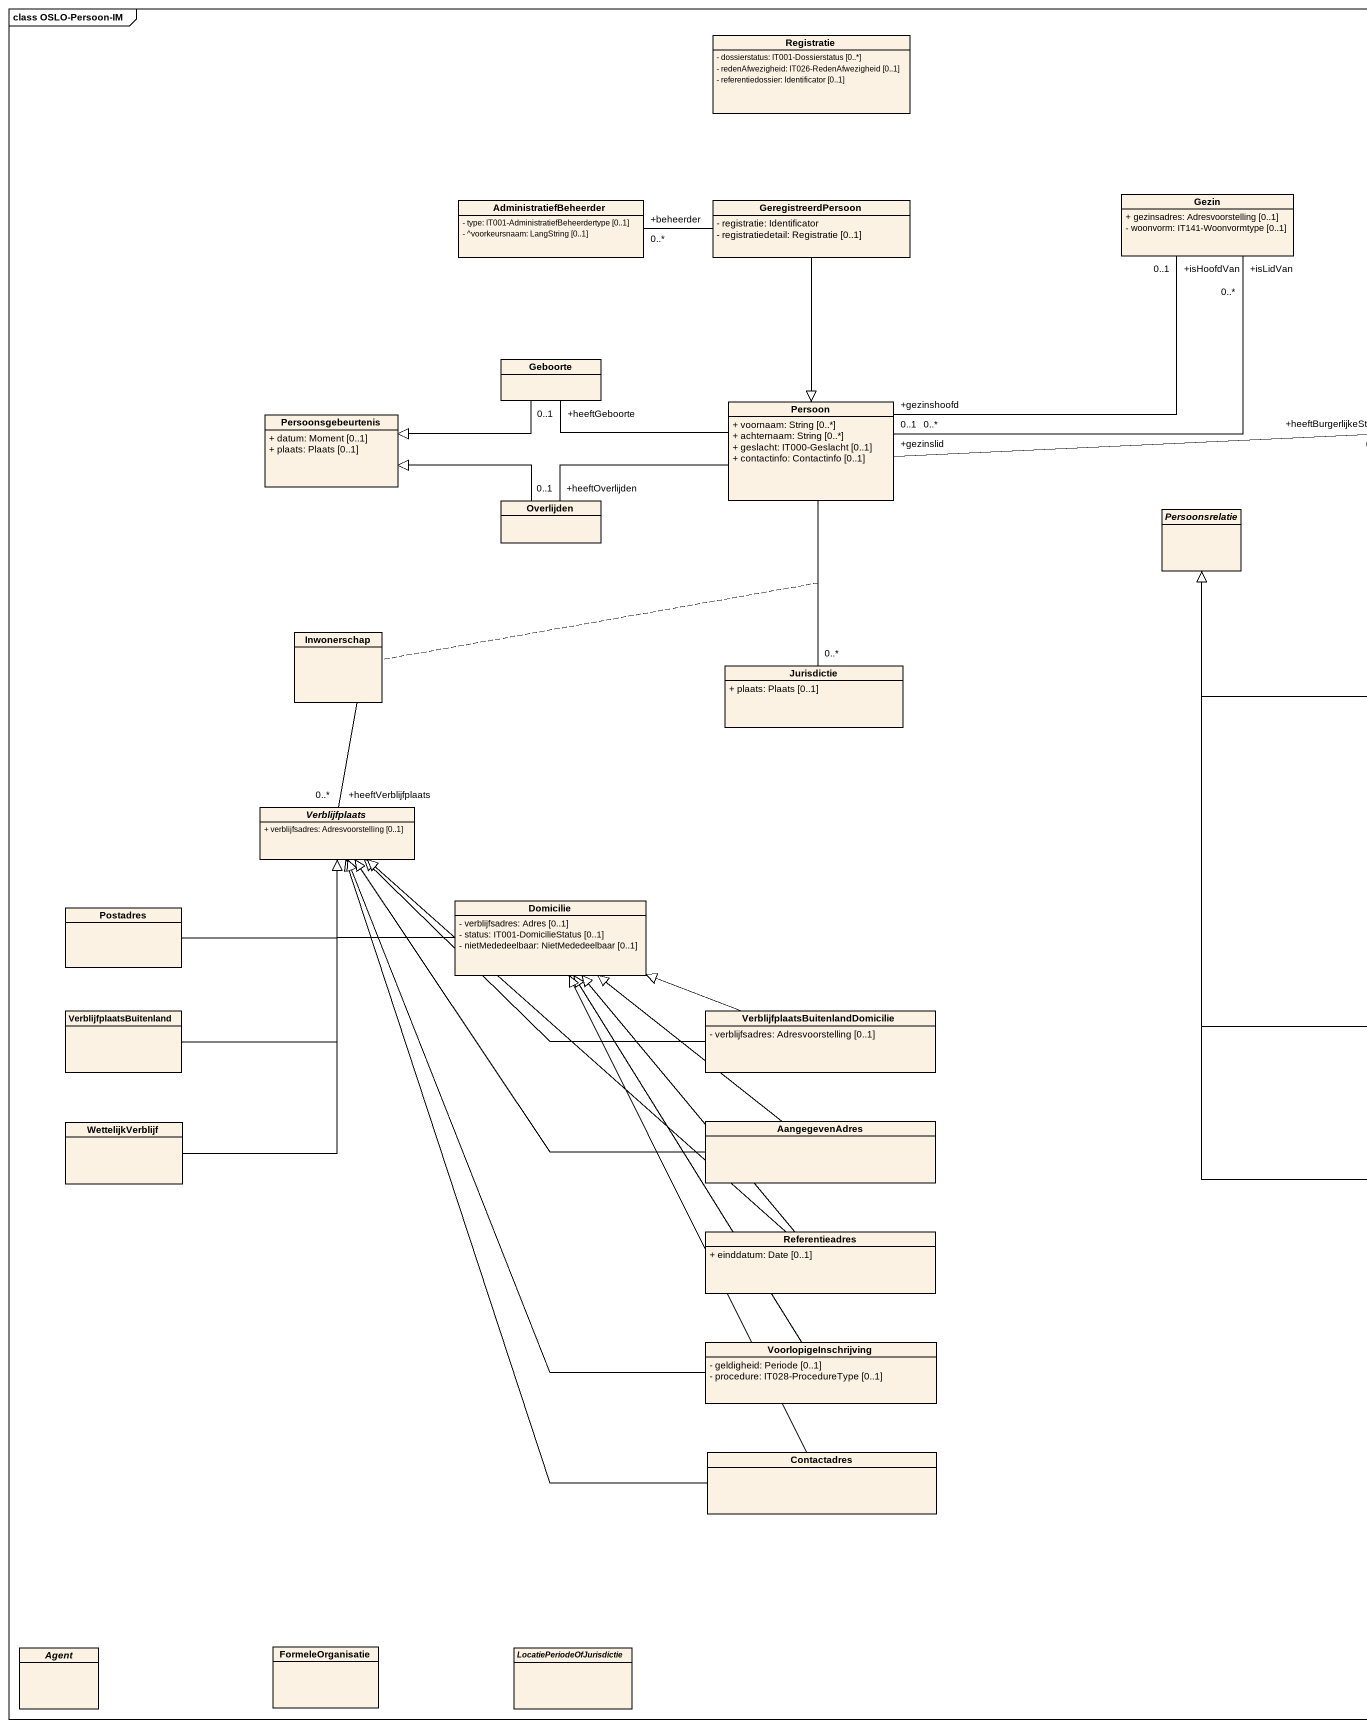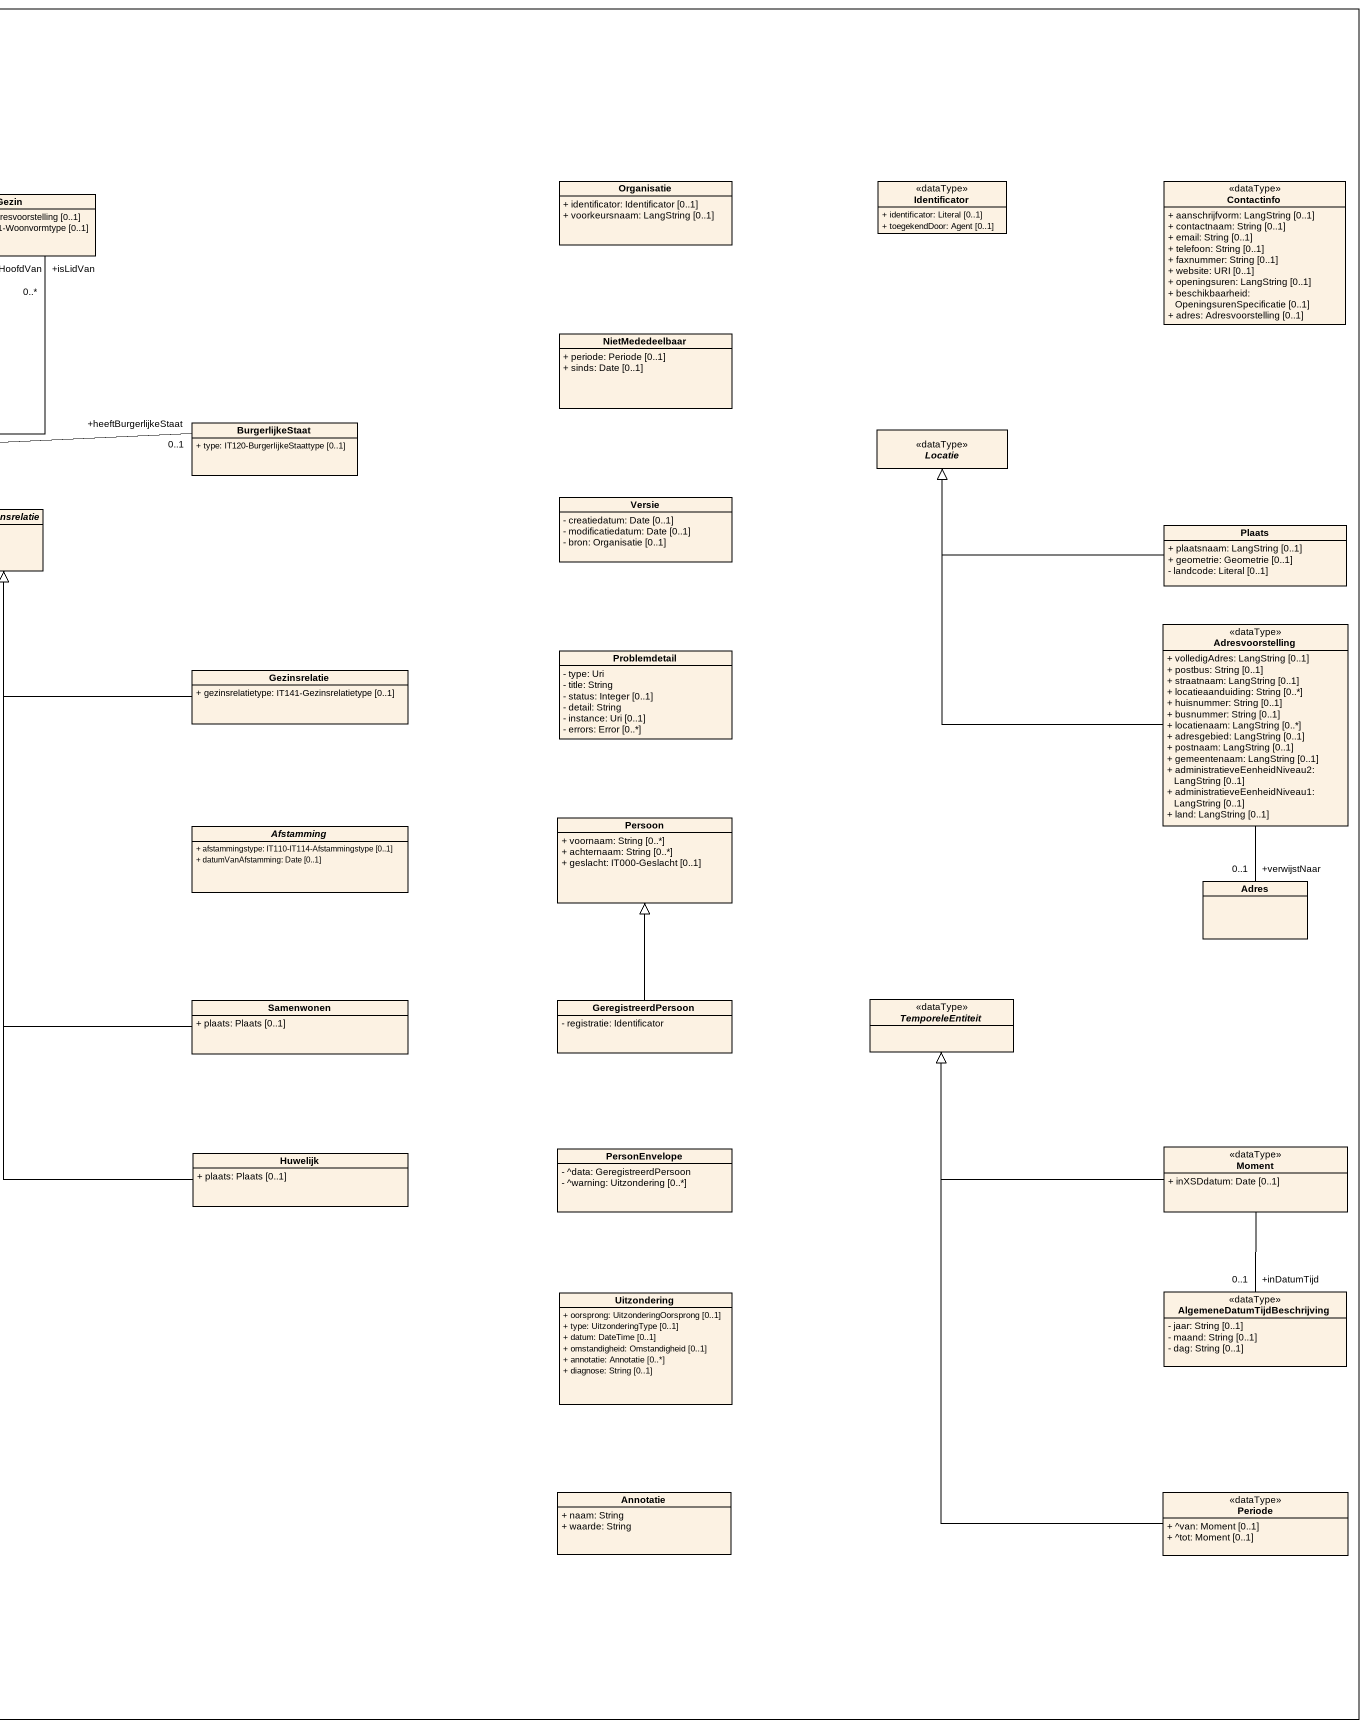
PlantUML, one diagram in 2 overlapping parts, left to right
@startuml
mainframe class OSLO-Persoon-IM
hide circle
hide empty members
skinparam classAttributeIconSize 0
class Registratie {
  - dossierstatus: IT001-Dossierstatus [0..*]
  - redenAfwezigheid: IT026-RedenAfwezigheid [0..1]
  - referentiedossier: Identificator [0..1]
}
class AdministratiefBeheerder {
  - type: IT001-AdministratiefBeheerdertype [0..1]
  - ^voorkeursnaam: LangString [0..1]
}
class GeregistreerdPersoon {
  - registratie: Identificator
  - registratiedetail: Registratie [0..1]
}
class Gezin {
  + gezinsadres: Adresvoorstelling [0..1]
  - woonvorm: IT141-Woonvormtype [0..1]
}
class Organisatie {
  + identificator: Identificator [0..1]
  + voorkeursnaam: LangString [0..1]
}
class Identificator <<dataType>> {
  + identificator: Literal [0..1]
  + toegekendDoor: Agent [0..1]
}
class Contactinfo <<dataType>> {
  + aanschrijfvorm: LangString [0..1]
  + contactnaam: String [0..1]
  + email: String [0..1]
  + telefoon: String [0..1]
  + faxnummer: String [0..1]
  + website: URI [0..1]
  + openingsuren: LangString [0..1]
  + beschikbaarheid: OpeningsurenSpecificatie [0..1]
  + adres: Adresvoorstelling [0..1]
}
class Geboorte
class NietMededeelbaar {
  + periode: Periode [0..1]
  + sinds: Date [0..1]
}
class Persoon {
  + voornaam: String [0..*]
  + achternaam: String [0..*]
  + geslacht: IT000-Geslacht [0..1]
  + contactinfo: Contactinfo [0..1]
}
class Persoonsgebeurtenis {
  + datum: Moment [0..1]
  + plaats: Plaats [0..1]
}
class BurgerlijkeStaat {
  + type: IT120-BurgerlijkeStaattype [0..1]
}
abstract class Locatie <<dataType>>
class Overlijden
abstract class Persoonsrelatie
class Versie {
  - creatiedatum: Date [0..1]
  - modificatiedatum: Date [0..1]
  - bron: Organisatie [0..1]
}
class Plaats {
  + plaatsnaam: LangString [0..1]
  + geometrie: Geometrie [0..1]
  - landcode: Literal [0..1]
}
class Inwonerschap
class Adresvoorstelling <<dataType>> {
  + volledigAdres: LangString [0..1]
  + postbus: String [0..1]
  + straatnaam: LangString [0..1]
  + locatieaanduiding: String [0..*]
  + huisnummer: String [0..1]
  + busnummer: String [0..1]
  + locatienaam: LangString [0..*]
  + adresgebied: LangString [0..1]
  + postnaam: LangString [0..1]
  + gemeentenaam: LangString [0..1]
  + administratieveEenheidNiveau2: LangString [0..1]
  + administratieveEenheidNiveau1: LangString [0..1]
  + land: LangString [0..1]
}
class Jurisdictie {
  + plaats: Plaats [0..1]
}
class Gezinsrelatie {
  + gezinsrelatietype: IT141-Gezinsrelatietype [0..1]
}
class Problemdetail {
  - type: Uri
  - title: String
  - status: Integer [0..1]
  - detail: String
  - instance: Uri [0..1]
  - errors: Error [0..*]
}
abstract class Verblijfplaats {
  + verblijfsadres: Adresvoorstelling [0..1]
}
abstract class Afstamming {
  + afstammingstype: IT110-IT114-Afstammingstype [0..1]
  + datumVanAfstamming: Date [0..1]
}
class "Persoon" as Persoon_2 {
  + voornaam: String [0..*]
  + achternaam: String [0..*]
  + geslacht: IT000-Geslacht [0..1]
}
class Adres
class Postadres
class Domicilie {
  - verblijfsadres: Adres [0..1]
  - status: IT001-DomicilieStatus [0..1]
  - nietMededeelbaar: NietMededeelbaar [0..1]
}
class Samenwonen {
  + plaats: Plaats [0..1]
}
class "GeregistreerdPersoon" as GeregistreerdPersoon_2 {
  - registratie: Identificator
}
abstract class TemporeleEntiteit <<dataType>>
class VerblijfplaatsBuitenland
class "VerblijfplaatsBuitenlandDomicilie" as VerblijfplaatsBuitenlandDomi {
  - verblijfsadres: Adresvoorstelling [0..1]
}
class WettelijkVerblijf
class AangegevenAdres
class Huwelijk {
  + plaats: Plaats [0..1]
}
class PersonEnvelope {
  - ^data: GeregistreerdPersoon
  - ^warning: Uitzondering [0..*]
}
class Moment <<dataType>> {
  + inXSDdatum: Date [0..1]
}
class Referentieadres {
  + einddatum: Date [0..1]
}
class Uitzondering {
  + oorsprong: UitzonderingOorsprong [0..1]
  + type: UitzonderingType [0..1]
  + datum: DateTime [0..1]
  + omstandigheid: Omstandigheid [0..1]
  + annotatie: Annotatie [0..*]
  + diagnose: String [0..1]
}
class "AlgemeneDatumTijdBeschrijving" as AlgemeneDatumTijdBeschrijvin <<dataType>> {
  - jaar: String [0..1]
  - maand: String [0..1]
  - dag: String [0..1]
}
class VoorlopigeInschrijving {
  - geldigheid: Periode [0..1]
  - procedure: IT028-ProcedureType [0..1]
}
class Contactadres
class Annotatie {
  + naam: String
  + waarde: String
}
class Periode <<dataType>> {
  + ^van: Moment [0..1]
  + ^tot: Moment [0..1]
}
abstract class "Agent" as Agent_
class FormeleOrganisatie
abstract class LocatiePeriodeOfJurisdictie
GeregistreerdPersoon -left- "+beheerder\n0..*" AdministratiefBeheerder
GeregistreerdPersoon --|> Persoon
Geboorte -left-|> Persoonsgebeurtenis
Persoon "+gezinshoofd\n0..1" -right- "+isHoofdVan\n0..1" Gezin
Persoon "+gezinslid\n0..*" -right- "+isLidVan\n0..*" Gezin
Persoon -left- "+heeftGeboorte\n0..1" Geboorte
Persoon -right- "+heeftBurgerlijkeStaat\n0..1" BurgerlijkeStaat
Persoon -left- "+heeftOverlijden\n0..1" Overlijden
Persoon -- "0..*" Jurisdictie
(Persoon, Jurisdictie) .. Inwonerschap
Overlijden -left-|> Persoonsgebeurtenis
Plaats -left-|> Locatie
Inwonerschap -- "+heeftVerblijfplaats\n0..*" Verblijfplaats
Adresvoorstelling -up-|> Locatie
Adresvoorstelling -- "+verwijstNaar\n0..1" Adres
Gezinsrelatie -left-|> Persoonsrelatie
Postadres -right-|> Verblijfplaats
Domicilie -left-|> Verblijfplaats
Samenwonen -up-|> Persoonsrelatie
GeregistreerdPersoon_2 -up-|> Persoon_2
VerblijfplaatsBuitenland -up-|> Verblijfplaats
VerblijfplaatsBuitenlandDomi -left-|> Verblijfplaats
VerblijfplaatsBuitenlandDomi -left-|> Domicilie
WettelijkVerblijf -up-|> Verblijfplaats
AangegevenAdres -up-|> Verblijfplaats
AangegevenAdres -up-|> Domicilie
Huwelijk -up-|> Persoonsrelatie
Moment -left-|> TemporeleEntiteit
Moment -- "+inDatumTijd\n0..1" AlgemeneDatumTijdBeschrijvin
Referentieadres -up-|> Verblijfplaats
Referentieadres -up-|> Domicilie
VoorlopigeInschrijving -up-|> Verblijfplaats
VoorlopigeInschrijving -up-|> Domicilie
Contactadres -up-|> Verblijfplaats
Contactadres -up-|> Domicilie
Periode -up-|> TemporeleEntiteit
@enduml
